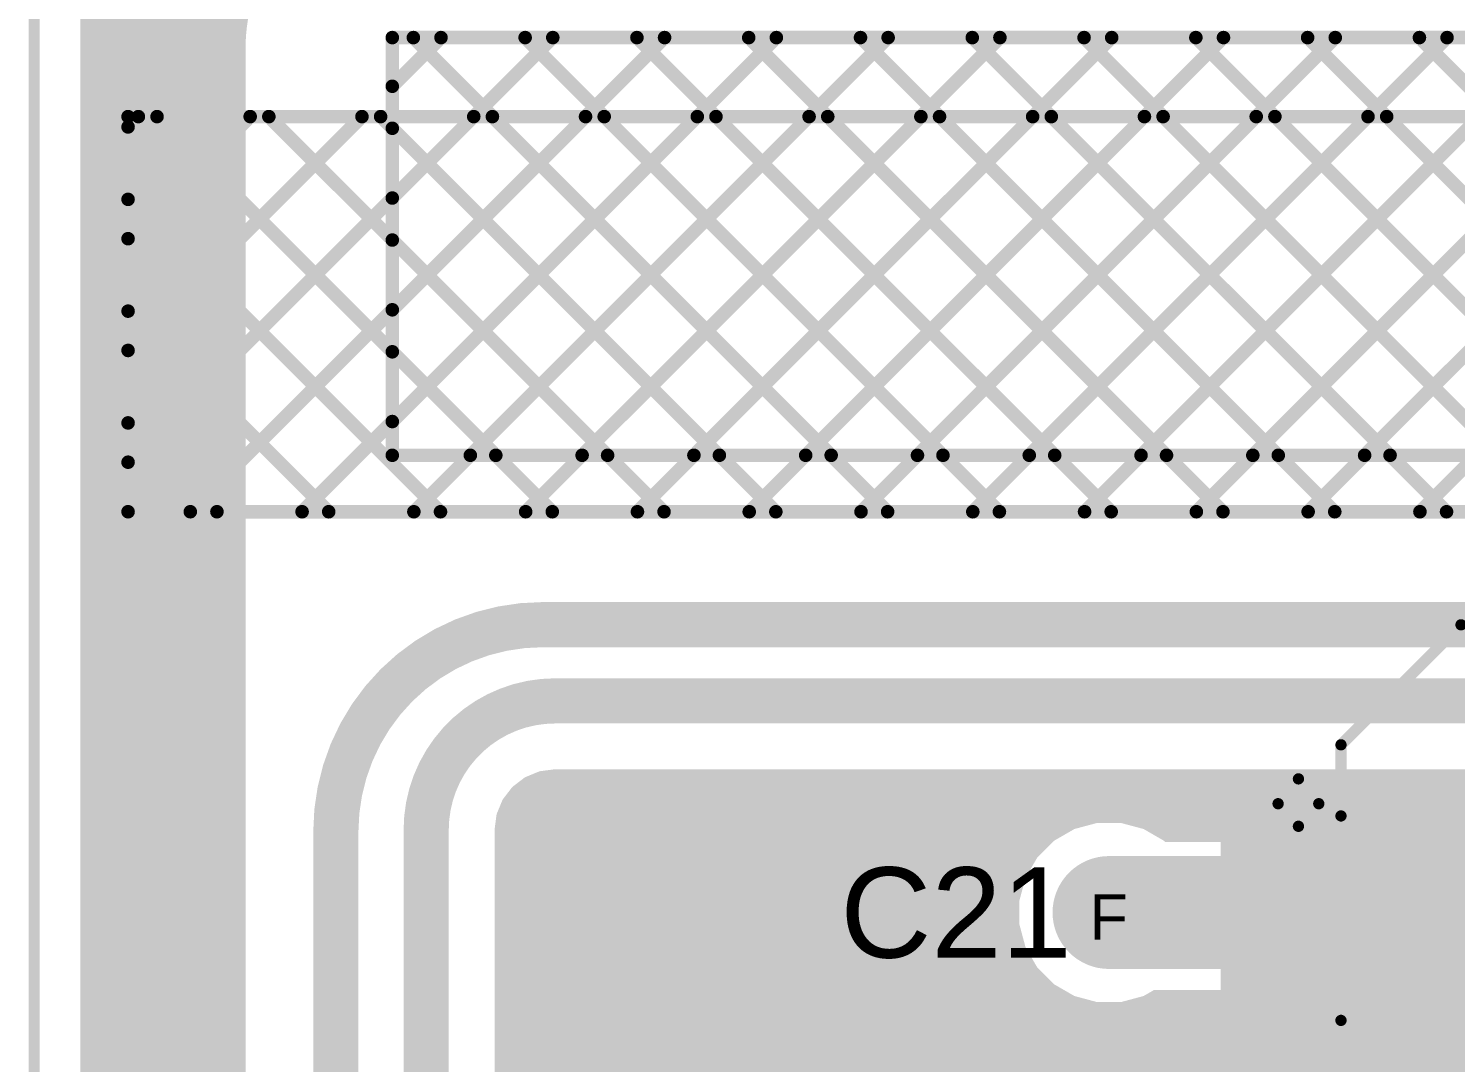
# Model space of a CAD drawing. Header units: inches. Extents: x -38 to 276, y -7 to 269.
# Drawn here: x -6.5 to 9.54, y 116.99 to 128.63 of the extents above; entities that cross this region are included whole.
import ezdxf

# ---------------------------------------------------------------- set-up
doc = ezdxf.new("R2010")
doc.units = ezdxf.units.IN
for name, color, linetype in [('Board Outline', 216, 'Continuous'), ('Bottom Layer', 5, 'Continuous'), ('Bottom Overlay', 54, 'Continuous'), ('Drill Drawing', 1, 'Continuous'), ('Top Layer', 1, 'Continuous'), ('Top Overlay', 2, 'Continuous'), ('Top Paste', 8, 'Continuous'), ('Top Solder', 216, 'Continuous'), ('Via Holes', 16, 'Continuous')]:
    doc.layers.add(name, color=color, linetype=linetype)
doc.styles.add('Arial', font='', dxfattribs={"height": 0.2})
doc.styles.get('Arial').set_extended_font_data('Arial')

# ---------------------------------------------------------------- blocks, each defined once
blk = doc.blocks.new('50SVPF10M_146')
at = {"layer": 'Top Layer'}
for points in [[(-4.550002329999999, 0.7999996699999999), (-1.05000171, 0.7999996699999999), (-1.05000171, -0.7999996699999999), (-4.550002329999999, -0.7999996699999999)], [(1.05000171, 0.7999996699999999), (4.550002329999999, 0.7999996699999999), (4.550002329999999, -0.7999996699999999), (1.05000171, -0.7999996699999999)]]:
    blk.add_hatch(color=1, dxfattribs=at).paths.add_polyline_path(points)
at = {"layer": 'Top Paste'}
for points in [[(-4.550002329999999, 0.7999996699999999), (-1.05000171, 0.7999996699999999), (-1.05000171, -0.7999996699999999), (-4.550002329999999, -0.7999996699999999)], [(1.05000171, 0.7999996699999999), (4.550002329999999, 0.7999996699999999), (4.550002329999999, -0.7999996699999999), (1.05000171, -0.7999996699999999)]]:
    blk.add_hatch(color=8, dxfattribs=at).paths.add_polyline_path(points)
at = {"layer": 'Top Solder'}
for points in [[(-4.651602329999999, 0.90159967), (-0.94840171, 0.90159967), (-0.94840171, -0.90159967), (-4.651602329999999, -0.90159967)], [(0.94840171, 0.90159967), (4.651602329999999, 0.90159967), (4.651602329999999, -0.90159967), (0.94840171, -0.90159967)]]:
    blk.add_hatch(color=216, dxfattribs=at).paths.add_polyline_path(points)
at = {"layer": 'Top Overlay', "const_width": 0.127}
for points in [[(-3.300001019999999, 1.95000118), (-1.95000118, 3.300001019999999)], [(-1.95000118, 3.300001019999999), (3.300001019999999, 3.300001019999999)], [(3.300001019999999, 1.15000024), (3.300001019999999, 3.300001019999999)], [(-3.300001019999999, 1.15000024), (-3.300001019999999, 1.95000118)], [(-3.77850146, 1.03349552), (-3.77850146, 1.56689552)], [(-4.00710146, 1.28749552), (-3.54990146, 1.28749552)], [(-3.300001019999999, -1.95000118), (-3.300001019999999, -1.15000024)], [(3.300001019999999, -3.300001019999999), (3.300001019999999, -1.15000024)], [(-3.300001019999999, -1.95000118), (-1.95000118, -3.300001019999999)], [(-1.95000118, -3.300001019999999), (3.300001019999999, -3.300001019999999)]]:
    blk.add_lwpolyline(points, dxfattribs=at)
at = {"layer": 'Top Overlay', "const_width": 0.0635}
for points in [[(-1.98175118, 3.300001019999999, 1), (-1.91825118, 3.300001019999999, 1)], [(-1.98175118, 3.300001019999999, 1), (-1.91825118, 3.300001019999999, 1)], [(3.26825102, 3.300001019999999, 1), (3.33175102, 3.300001019999999, 1)], [(3.26825102, 3.300001019999999, 1), (3.33175102, 3.300001019999999, 1)], [(-3.33175102, 1.95000118, 1), (-3.26825102, 1.95000118, 1)], [(-3.33175102, 1.95000118, 1), (-3.26825102, 1.95000118, 1)], [(-3.81025146, 1.56689552, 1), (-3.74675146, 1.56689552, 1)], [(-4.03885146, 1.28749552, 1), (-3.97535146, 1.28749552, 1)], [(-3.58165146, 1.28749552, 1), (-3.518151459999999, 1.28749552, 1)], [(-3.33175102, 1.15000024, 1), (-3.26825102, 1.15000024, 1)], [(3.26825102, 1.15000024, 1), (3.33175102, 1.15000024, 1)], [(-3.81025146, 1.03349552, 1), (-3.74675146, 1.03349552, 1)], [(-3.33175102, -1.15000024, 1), (-3.26825102, -1.15000024, 1)], [(3.26825102, -1.15000024, 1), (3.33175102, -1.15000024, 1)], [(-3.33175102, -1.95000118, 1), (-3.26825102, -1.95000118, 1)], [(-3.33175102, -1.95000118, 1), (-3.26825102, -1.95000118, 1)], [(-1.98175118, -3.300001019999999, 1), (-1.91825118, -3.300001019999999, 1)], [(-1.98175118, -3.300001019999999, 1), (-1.91825118, -3.300001019999999, 1)], [(3.26825102, -3.300001019999999, 1), (3.33175102, -3.300001019999999, 1)], [(3.26825102, -3.300001019999999, 1), (3.33175102, -3.300001019999999, 1)]]:
    blk.add_lwpolyline(points, format="xyb", close=True, dxfattribs=at)

msp = doc.modelspace()

# ---------------------------------------------------------------- hatches: boundary and pattern name
at = {"layer": 'Bottom Layer'}
h = msp.add_hatch(color=5, dxfattribs=at)
edge = h.paths.add_edge_path()
edge.add_line((2.48642378, 147.97673732), (3.90811512, 147.97673732))
edge.add_arc((3.90811152789023, 145.8495777078902), 2.127159612112803, 9.675471790160373e-05, 89.99990324528159, ccw=False)
edge.add_line((6.035271139999999, 145.8495813), (6.035271139999999, 133.03527114))
edge.add_arc((3.556017036023, 133.035254103977), 2.479254104035531, -90.00039370398372, 0.0003937039837182965, ccw=False)
edge.add_line((3.556, 130.556), (-1.832780179999999, 130.556))
edge.add_arc((-1.887471876025372, 128.3794664362029), 2.177220598825366, 88.5605808575012, 178.5628666562569)
edge.add_line((-4.06400762, 128.4340713), (-4.06400762, 8.617165900000003))
edge.add_arc((-2.828472879518663, 8.617150660199375), 1.235534740575325, 179.9992932806923, 270.0014134347857)
edge.add_line((-2.8284424, 7.38161592), (6.095984759999999, 7.381598139999999))
edge.add_arc((6.088287854095466, 5.876577880292807), 1.505039941160901, -0.30017837969148786, 89.70698309465888, ccw=False)
edge.add_line((7.59330714, 5.868692859999999), (7.59330714, -4.852695399999998))
edge.add_arc((6.458637595616716, -4.852732755795326), 1.1346695449982, -90.00214281043338, 0.0018863019831769634, ccw=False)
edge.add_line((6.458595159999999, -5.987402299999999), (-0.1430223200000018, -5.987402299999999))
edge.add_arc((-0.1430934401006327, -0.2077313602429542), 5.779670940194619, 179.9994208609116, 270.0007050369557, ccw=False)
edge.add_line((-5.922764379999999, -0.20767294), (-5.922771999999999, 142.7744033))
edge.add_arc((-0.7204412639019668, 142.7744040439265), 5.202330736098085, 89.99982396157242, 180.0000081932214, ccw=False)
edge.add_line((-0.72042528, 147.97673478), (2.48642378, 147.97673732))
h = msp.add_hatch(color=5, dxfattribs=at)
h.paths.add_polyline_path([(15.86483492, 120.25953342), (16.02548738, 120.15218794), (16.12583516, 120.0020079), (16.13510616, 119.87884838), (16.1464371, 119.8514875), (16.16320364, 119.72552636), (16.16320364, 115.1309991), (14.84099648, 115.1309991), (14.84099648, 115.00562216), (14.097, 115.00562216), (14.097, 115.31599492), (13.91362216, 115.31599492), (13.91362216, 117.75430348), (13.91479564, 117.75430348), (13.88169182, 118.0904039), (13.78365544, 118.41358842), (13.62445332, 118.71143644), (13.41019924, 118.97250272), (13.14913296, 119.1867568), (12.85128494, 119.34595892), (12.52810042, 119.4439953), (12.192, 119.47709912), (12.192, 119.47592564), (6.279057799999999, 119.47592564), (6.26682516, 119.48815828), (6.03697294, 119.62086312), (5.78060566, 119.68955742), (5.51519598, 119.68955742), (5.2588287, 119.62086312), (5.02897648, 119.48815828), (4.84130096, 119.30048276), (4.70859612, 119.07063054), (4.63990182, 118.81426326), (4.63990182, 118.54885358), (4.70859612, 118.2924863), (4.84130096, 118.06263408), (5.02897648, 117.87495856), (5.2588287, 117.74225372), (5.51519598, 117.67355942), (5.78060566, 117.67355942), (6.03697294, 117.74225372), (6.15549442, 117.81068132), (12.192, 117.81068132), (12.192, 117.8092894), (12.23087978, 117.79318326), (12.24698592, 117.75430348), (12.24837784, 117.75430348), (12.24837784, 115.66222486), (12.13104508, 115.61362196), (12.11990464, 115.6247624), (12.07994282, 115.65542528), (12.04432694, 115.6910437), (12.00069736, 115.71623288), (11.96072792, 115.74690338), (11.91419004, 115.76617944), (11.87057062, 115.79136354), (11.67187658, 115.87366716), (11.62322796, 115.88670498), (11.57666976, 115.90598866), (11.52672574, 115.91256472), (11.47807712, 115.9256), (11.42769368, 115.9256), (11.37774712, 115.93217606), (11.27021622, 115.93217606), (6.937951579999999, 115.93216082), (6.93793126, 115.93215828), (6.896795959999999, 115.93216082), (6.84685702, 115.92558984), (6.7964685, 115.92559238), (6.74781226, 115.9125571), (6.697870779999999, 115.90598612), (6.65132274, 115.88670752), (6.602663959999999, 115.87367224), (6.526522379999999, 115.84213814), (6.48289534, 115.8169515), (6.436332059999999, 115.79766782), (6.396367699999999, 115.7670024), (6.35275844, 115.74182846), (6.31712986, 115.70620496), (6.2771528, 115.67552938), (6.218877579999999, 115.61725416), (6.18821216, 115.57729488), (6.1525912, 115.54167392), (6.127402019999999, 115.49804942), (6.09673152, 115.45807998), (6.077450379999999, 115.41153702), (6.05226628, 115.3679176), (6.0207271, 115.2917811), (6.00767912, 115.24309438), (5.98839036, 115.1965184), (5.981824459999999, 115.14660994), (5.96879172, 115.09798164), (5.96878918, 115.0475601), (5.962215659999999, 114.99759322), (5.9622182, 114.9563868), (5.9622182, 113.53823876), (5.962215659999999, 113.48767498), (5.96878918, 113.43772588), (5.968786639999999, 113.38735006), (5.98181938, 113.3386989), (5.988392899999999, 113.28875234), (6.0076715, 113.24220176), (6.020706779999999, 113.19354552), (6.05940368, 113.10011162), (6.0845954, 113.05647188), (6.10388162, 113.00991368), (6.13453688, 112.96996456), (6.159715899999999, 112.92634768), (6.19535464, 112.8907064), (6.22602514, 112.85073696), (6.29753122, 112.77922834), (6.33750574, 112.7485553), (6.37314194, 112.71292164), (6.41675628, 112.68774262), (6.45670794, 112.65708736), (6.503266139999999, 112.63780114), (6.54690588, 112.61260942), (6.64033978, 112.57391252), (6.6890011, 112.5608747), (6.735546599999999, 112.54159864), (6.78548046, 112.53502766), (6.834144319999999, 112.52198984), (6.88453538, 112.52199238), (6.934469239999999, 112.5154214), (6.985033019999999, 112.51542394), (8.88342394, 112.51542394), (8.8834214, 111.6450523), (8.838227179999999, 111.6450523), (8.5818599, 111.576358), (8.4008595, 111.47185732), (7.238999999999999, 111.47185732), (7.238999999999999, 111.58737144), (5.460999999999999, 111.58737144), (5.460999999999999, 109.96177144), (5.46079426, 109.96177144), (5.46079426, 108.05677144), (5.460999999999999, 108.05666984), (5.460999999999999, 106.30417144), (5.460733299999999, 106.30417144), (5.460733299999999, 104.39917144), (7.2387333, 104.39917144), (7.2387333, 104.51911024), (8.682984919999999, 104.51911024), (8.699705739999999, 104.39211024), (8.5818599, 104.36053296), (8.35200768, 104.22782812), (8.164332159999999, 104.0401526), (8.031627319999998, 103.81030038), (7.962933019999999, 103.5539331), (7.962933019999999, 103.38644296), (7.8479777, 103.25944296), (6.115364959999999, 103.2594455), (0.25586436, 103.25944042), (0.2558440399999999, 103.25943788), (0.18569686, 103.25944042), (0.1109599, 103.24960554), (0.03572764, 103.24467286), (-0.10196576, 103.21728404), (-0.17333214, 103.19305752), (-0.2461514, 103.17354524), (-0.3758565, 103.11981916), (-0.44113958, 103.08212556), (-0.5087188199999999, 103.04880076), (-0.6254521399999999, 102.97080498), (-0.6821297, 102.92109972), (-0.7419238399999999, 102.8752197), (-0.8411946599999999, 102.77594888), (-0.88707468, 102.71615728), (-0.93677994, 102.65947718), (-1.01477572, 102.5427464), (-1.0481183, 102.47513414), (-1.08579158, 102.40988154), (-1.1395202, 102.28018152), (-1.26342394, 102.3084568), (-1.26342394, 119.6110765), (-1.26313946, 119.6110765), (-1.23988576, 119.78771318), (-1.17170454, 119.95231534), (-1.06324654, 120.09365872), (-0.9219006200000001, 120.20211672), (-0.757301, 120.27029794), (-0.58066432, 120.29355164), (-0.58066432, 120.29383612), (15.6753306, 120.29383358), (15.68559728, 120.29518486)])
h.paths.add_polyline_path([(1.68543224, 114.05884732), (1.2110974, 114.05884732), (0.7458786199999999, 113.96631004), (0.30764988, 113.78478894), (-0.08674354, 113.52126394), (-0.422148, 113.18585948), (-0.685673, 112.79146606), (-0.8671940999999999, 112.35323732), (-0.9597313799999999, 111.88801854), (-0.9597313799999999, 111.4136837), (-0.8671940999999999, 110.94846492), (-0.685673, 110.51023618), (-0.422148, 110.11584276), (-0.08674354, 109.7804383), (0.30764988, 109.5169133), (0.7458786199999999, 109.3353922), (1.2110974, 109.24285492), (1.68543224, 109.24285492), (2.15065102, 109.3353922), (2.58887976, 109.5169133), (2.98327318, 109.7804383), (3.31867764, 110.11584276), (3.58220264, 110.51023618), (3.76372374, 110.94846492), (3.856261019999999, 111.4136837), (3.856261019999999, 111.88801854), (3.76372374, 112.35323732), (3.58220264, 112.79146606), (3.31867764, 113.18585948), (2.98327318, 113.52126394), (2.58887976, 113.78478894), (2.15065102, 113.96631004)], flags=0)
h = msp.add_hatch(color=5, dxfattribs=at)
edge = h.paths.add_edge_path()
edge.add_arc((5.64790082, 118.68155842), 0.499999, 0, 360)
at = {"layer": 'Top Layer'}
h = msp.add_hatch(color=1, dxfattribs=at)
edge = h.paths.add_edge_path()
edge.add_arc((5.64790082, 118.68155842), 0.499999, 0, 360)
at = {"layer": 'Via Holes'}
h = msp.add_hatch(color=7, dxfattribs=at)
edge = h.paths.add_edge_path()
edge.add_arc((5.64790082, 118.68155842), 0.2499995, 0, 360)

# ---------------------------------------------------------------- linework, layer by layer
at = {"layer": 'Board Outline', "const_width": 0.127}
msp.add_lwpolyline([(-6.440703399999999, -0.80534256), (-6.440703399999999, 142.7946598)], dxfattribs=at)
at = {"layer": 'Bottom Layer'}
for points, const_width in [([(-3.048, 119.59075904, -0.4142135623730951), (-0.7187590399999999, 121.92)], 0.508), ([(-2.032, 119.6110765, -0.4142135623730951), (-0.58066432, 121.06241218)], 0.508), ([(5.686155759999999, 118.64330348, -0.4142135623730951), (5.64790082, 118.68155842)], 0.635)]:
    msp.add_lwpolyline(points, format="xyb", dxfattribs=dict(at, const_width=const_width))
for points, const_width in [([(-0.7187590399999999, 121.92), (16.2603053, 121.92)], 0.508), ([(-0.58066432, 121.06241218), (15.6753306, 121.06240964)], 0.508), ([(-3.048, 92.964), (-3.048, 119.59075904)], 0.508), ([(-2.032, 97.30081378), (-2.032, 119.6110765)], 0.508), ([(5.686155759999999, 118.64330348), (12.192, 118.64330348)], 0.635)]:
    msp.add_lwpolyline(points, dxfattribs=dict(at, const_width=const_width))
for points, const_width in [([(-0.8457590399999999, 121.92, 1), (-0.59175904, 121.92, 1)], 0.254), ([(-0.8457590399999999, 121.92, 1), (-0.59175904, 121.92, 1)], 0.254), ([(-0.70766432, 121.06241218, 1), (-0.45366432, 121.06241218, 1)], 0.254), ([(-0.70766432, 121.06241218, 1), (-0.45366432, 121.06241218, 1)], 0.254), ([(-3.175, 119.59075904, 1), (-2.921, 119.59075904, 1)], 0.254), ([(-3.175, 119.59075904, 1), (-2.921, 119.59075904, 1)], 0.254), ([(-2.159, 119.6110765, 1), (-1.905, 119.6110765, 1)], 0.254), ([(-2.159, 119.6110765, 1), (-1.905, 119.6110765, 1)], 0.254), ([(5.48915082, 118.68155842, 1), (5.80665082, 118.68155842, 1)], 0.3175), ([(5.52740576, 118.64330348, 1), (5.84490576, 118.64330348, 1)], 0.3175), ([(5.52740576, 118.64330348, 1), (5.84490576, 118.64330348, 1)], 0.3175)]:
    msp.add_lwpolyline(points, format="xyb", close=True, dxfattribs=dict(at, const_width=const_width))
at = {"layer": 'Bottom Overlay', "const_width": 0.1524}
for points in [[(-2.413, 128.52399746), (41.40199999999999, 128.52399492)], [(-2.413, 124.2045522), (1.90644526, 128.52399746)], [(-2.413, 126.7190252), (-0.6080277399999999, 128.52399746)], [(-2.413, 127.9762617), (-1.86526424, 128.52399746)], [(-2.413, 125.4617887), (0.6492087599999999, 128.52399746)], [(-2.413, 123.825), (-2.413, 128.52399746)], [(-2.413, 123.825), (-2.413, 128.52399746)], [(-2.176018, 128.52399746), (2.52297946, 123.825)], [(-1.5353157, 123.825), (3.16368176, 128.52399746)], [(-0.9187815, 128.52399746), (3.78021596, 123.825)], [(-0.2780792, 123.825), (4.42091826, 128.52399746)], [(0.338455, 128.52399746), (5.03745246, 123.825)], [(0.9791573, 123.825), (5.67815476, 128.52399746)], [(1.5956915, 128.52399746), (6.294688959999999, 123.825)], [(2.2363938, 123.825), (6.935391259999999, 128.52399746)], [(2.852928, 128.52399746), (7.551925460000001, 123.825)], [(3.4936303, 123.825), (8.19262776, 128.52399746)], [(4.1101645, 128.52399746), (8.809161959999999, 123.825)], [(4.7508668, 123.825), (9.449864259999998, 128.52399746)], [(5.367401, 128.52399746), (10.06639846, 123.825)], [(6.0081033, 123.825), (10.70710076, 128.52399746)], [(6.6246375, 128.52399746), (11.32363496, 123.825)], [(7.2653398, 123.825), (11.96433726, 128.52399746)], [(7.881873999999999, 128.52399746), (12.58087146, 123.825)], [(8.522576299999999, 123.825), (13.22157376, 128.52399746)], [(9.1391105, 128.52399746), (13.83810796, 123.825)], [(-2.413, 127.50374296), (1.26574296, 123.825)], [(-2.413, 126.24650646), (0.00850646, 123.825)], [(-2.413, 124.98926996), (-1.24873004, 123.825)], [(-2.413, 123.825), (48.84433969999999, 123.825)]]:
    msp.add_lwpolyline(points, dxfattribs=at)
at = {"layer": 'Bottom Overlay', "const_width": 0.0762}
for points in [[(-2.4511, 128.52399746, 1), (-2.3749, 128.52399746, 1)], [(-2.4511, 128.52399746, 1), (-2.3749, 128.52399746, 1)], [(-2.4511, 128.52399746, 1), (-2.3749, 128.52399746, 1)], [(-2.214118, 128.52399746, 1), (-2.137918, 128.52399746, 1)], [(-1.90336424, 128.52399746, 1), (-1.82716424, 128.52399746, 1)], [(-0.9568814999999999, 128.52399746, 1), (-0.8806815, 128.52399746, 1)], [(-0.6461277400000001, 128.52399746, 1), (-0.5699277399999999, 128.52399746, 1)], [(0.300355, 128.52399746, 1), (0.376555, 128.52399746, 1)], [(0.61110876, 128.52399746, 1), (0.68730876, 128.52399746, 1)], [(1.5575915, 128.52399746, 1), (1.6337915, 128.52399746, 1)], [(1.86834526, 128.52399746, 1), (1.94454526, 128.52399746, 1)], [(2.814828, 128.52399746, 1), (2.891028, 128.52399746, 1)], [(3.12558176, 128.52399746, 1), (3.20178176, 128.52399746, 1)], [(4.0720645, 128.52399746, 1), (4.1482645, 128.52399746, 1)], [(4.38281826, 128.52399746, 1), (4.45901826, 128.52399746, 1)], [(5.329301, 128.52399746, 1), (5.405501, 128.52399746, 1)], [(5.64005476, 128.52399746, 1), (5.71625476, 128.52399746, 1)], [(6.586537499999999, 128.52399746, 1), (6.6627375, 128.52399746, 1)], [(6.897291259999999, 128.52399746, 1), (6.973491259999999, 128.52399746, 1)], [(7.843773999999999, 128.52399746, 1), (7.919973999999999, 128.52399746, 1)], [(8.15452776, 128.52399746, 1), (8.23072776, 128.52399746, 1)], [(9.1010105, 128.52399746, 1), (9.1772105, 128.52399746, 1)], [(9.411764259999998, 128.52399746, 1), (9.487964259999998, 128.52399746, 1)], [(-2.4511, 127.9762617, 1), (-2.3749, 127.9762617, 1)], [(-2.4511, 127.50374296, 1), (-2.3749, 127.50374296, 1)], [(-2.4511, 126.7190252, 1), (-2.3749, 126.7190252, 1)], [(-2.4511, 126.24650646, 1), (-2.3749, 126.24650646, 1)], [(-2.4511, 125.4617887, 1), (-2.3749, 125.4617887, 1)], [(-2.4511, 124.98926996, 1), (-2.3749, 124.98926996, 1)], [(-2.4511, 124.2045522, 1), (-2.3749, 124.2045522, 1)], [(-2.4511, 123.825, 1), (-2.3749, 123.825, 1)], [(-2.4511, 123.825, 1), (-2.3749, 123.825, 1)], [(-2.4511, 123.825, 1), (-2.3749, 123.825, 1)], [(-1.5734157, 123.825, 1), (-1.4972157, 123.825, 1)], [(-1.28683004, 123.825, 1), (-1.21063004, 123.825, 1)], [(-0.3161792, 123.825, 1), (-0.2399792, 123.825, 1)], [(-0.02959354, 123.825, 1), (0.04660646, 123.825, 1)], [(0.9410572999999999, 123.825, 1), (1.0172573, 123.825, 1)], [(1.22764296, 123.825, 1), (1.30384296, 123.825, 1)], [(2.1982938, 123.825, 1), (2.2744938, 123.825, 1)], [(2.48487946, 123.825, 1), (2.56107946, 123.825, 1)], [(3.4555303, 123.825, 1), (3.5317303, 123.825, 1)], [(3.74211596, 123.825, 1), (3.81831596, 123.825, 1)], [(4.7127668, 123.825, 1), (4.788966799999999, 123.825, 1)], [(4.99935246, 123.825, 1), (5.07555246, 123.825, 1)], [(5.9700033, 123.825, 1), (6.046203299999999, 123.825, 1)], [(6.256588959999999, 123.825, 1), (6.332788959999999, 123.825, 1)], [(7.2272398, 123.825, 1), (7.3034398, 123.825, 1)], [(7.513825460000001, 123.825, 1), (7.590025460000001, 123.825, 1)], [(8.484476299999999, 123.825, 1), (8.560676299999999, 123.825, 1)], [(8.771061959999999, 123.825, 1), (8.847261959999999, 123.825, 1)]]:
    msp.add_lwpolyline(points, format="xyb", close=True, dxfattribs=at)
at = {"layer": 'Top Layer', "const_width": 1.27}
msp.add_lwpolyline([(5.64790082, 118.68155842), (8.69343956, 118.68155842)], dxfattribs=at)
at = {"layer": 'Top Layer'}
for points, const_width in [([(5.330400819999999, 118.68155842, 1), (5.965400819999999, 118.68155842, 1)], 0.635), ([(8.375939559999999, 118.68155842, 1), (9.010939559999999, 118.68155842, 1)], 0.635), ([(8.59818956, 118.68155842, 1), (8.78868956, 118.68155842, 1)], 0.1905), ([(8.66174798, 118.618, 1), (8.85224798, 118.618, 1)], 0.1905)]:
    msp.add_lwpolyline(points, format="xyb", close=True, dxfattribs=dict(at, const_width=const_width))
at = {"layer": 'Top Layer', "const_width": 0.3809999999999999}
msp.add_lwpolyline([(8.69343956, 118.68155842, -0.4142135623730951), (8.75699798, 118.618)], format="xyb", dxfattribs=at)
at = {"layer": 'Top Overlay', "const_width": 0.1524}
for points in [[(-5.384799999999999, 127.635), (50.67299746, 127.63499492)], [(-5.384799999999999, 127.635), (50.67299491999999, 127.63498984)], [(-5.384799999999999, 125.0044617), (-2.7542617, 127.635)], [(-5.384799999999999, 126.2616982), (-4.011498199999999, 127.635)], [(-5.384799999999999, 123.7472252), (-1.4970252, 127.635)], [(-5.384799999999999, 123.19), (-5.384799999999999, 127.635)], [(-5.384799999999999, 123.19), (-5.384799999999999, 127.635)], [(-5.384799999999999, 127.5189347), (-5.2687347, 127.635)], [(-5.058730039999999, 127.635), (-0.61373004, 123.19)], [(-4.6847887, 123.19), (-0.2397887, 127.635)], [(-3.80149354, 127.635), (0.64350646, 123.19)], [(-3.4275522, 123.19), (1.0174478, 127.635)], [(-2.54425704, 127.635), (1.90074296, 123.19)], [(-2.1703157, 123.19), (2.27468176, 127.63499746)], [(-1.28702054, 127.635), (3.15797946, 123.19)], [(-0.9130792, 123.19), (3.53191826, 127.63499746)], [(-0.02978404, 127.635), (4.415215959999999, 123.19)], [(0.3441573, 123.19), (4.78915476, 127.63499746)], [(1.22745246, 127.635), (5.67245246, 123.19)], [(1.6013938, 123.19), (6.04639126, 127.63499746)], [(2.4846915, 127.63499746), (6.92968896, 123.19)], [(2.8586303, 123.19), (7.303627759999999, 127.63499746)], [(3.741928, 127.63499746), (8.18692546, 123.19)], [(4.115866799999999, 123.19), (8.560864259999999, 127.63499746)], [(4.9991645, 127.63499746), (9.4441645, 123.18999746)], [(5.373103299999999, 123.19), (9.818100759999998, 127.63499746)], [(6.256400999999999, 127.63499746), (10.701401, 123.18999746)], [(6.6303398, 123.19), (11.07533726, 127.63499746)], [(7.513637499999999, 127.63499746), (11.9586375, 123.18999746)], [(7.887576299999999, 123.19), (12.33257376, 127.63499746)], [(8.770874, 127.63499746), (13.215874, 123.18999746)], [(9.14481026, 123.18999746), (13.58981026, 127.63499746)], [(-5.384799999999999, 126.70383346), (-1.87096654, 123.19)], [(-5.384799999999999, 125.44659696), (-3.12820304, 123.19)], [(-5.384799999999999, 124.18936046), (-4.38543954, 123.19)], [(-5.384799999999999, 123.19), (49.30442768, 123.18999492)]]:
    msp.add_lwpolyline(points, dxfattribs=at)
at = {"layer": 'Top Overlay', "const_width": 0.0762}
for points in [[(-5.422899999999999, 127.635, 1), (-5.346699999999999, 127.635, 1)], [(-5.422899999999999, 127.635, 1), (-5.346699999999999, 127.635, 1)], [(-5.422899999999999, 127.635, 1), (-5.346699999999999, 127.635, 1)], [(-5.422899999999999, 127.635, 1), (-5.346699999999999, 127.635, 1)], [(-5.422899999999999, 127.5189347, 1), (-5.346699999999999, 127.5189347, 1)], [(-5.3068347, 127.635, 1), (-5.2306347, 127.635, 1)], [(-5.09683004, 127.635, 1), (-5.020630039999999, 127.635, 1)], [(-4.049598199999999, 127.635, 1), (-3.9733982, 127.635, 1)], [(-3.83959354, 127.635, 1), (-3.76339354, 127.635, 1)], [(-2.7923617, 127.635, 1), (-2.7161617, 127.635, 1)], [(-2.58235704, 127.635, 1), (-2.50615704, 127.635, 1)], [(-1.5351252, 127.635, 1), (-1.4589252, 127.635, 1)], [(-1.32512054, 127.635, 1), (-1.24892054, 127.635, 1)], [(-0.2778887, 127.635, 1), (-0.2016887, 127.635, 1)], [(-0.06788404, 127.635, 1), (0.00831596, 127.635, 1)], [(0.9793478, 127.635, 1), (1.0555478, 127.635, 1)], [(1.18935246, 127.635, 1), (1.26555246, 127.635, 1)], [(2.23658176, 127.63499746, 1), (2.31278176, 127.63499746, 1)], [(2.4465915, 127.63499746, 1), (2.5227915, 127.63499746, 1)], [(3.49381826, 127.63499746, 1), (3.57001826, 127.63499746, 1)], [(3.703828, 127.63499746, 1), (3.780028, 127.63499746, 1)], [(4.75105476, 127.63499746, 1), (4.82725476, 127.63499746, 1)], [(4.9610645, 127.63499746, 1), (5.0372645, 127.63499746, 1)], [(6.00829126, 127.63499746, 1), (6.08449126, 127.63499746, 1)], [(6.218300999999999, 127.63499746, 1), (6.294500999999999, 127.63499746, 1)], [(7.265527759999999, 127.63499746, 1), (7.341727759999999, 127.63499746, 1)], [(7.475537499999999, 127.63499746, 1), (7.551737499999999, 127.63499746, 1)], [(8.522764259999999, 127.63499746, 1), (8.598964259999999, 127.63499746, 1)], [(8.732774, 127.63499746, 1), (8.808974, 127.63499746, 1)], [(-5.422899999999999, 126.70383346, 1), (-5.346699999999999, 126.70383346, 1)], [(-5.422899999999999, 126.2616982, 1), (-5.346699999999999, 126.2616982, 1)], [(-5.422899999999999, 125.44659696, 1), (-5.346699999999999, 125.44659696, 1)], [(-5.422899999999999, 125.0044617, 1), (-5.346699999999999, 125.0044617, 1)], [(-5.422899999999999, 124.18936046, 1), (-5.346699999999999, 124.18936046, 1)], [(-5.422899999999999, 123.7472252, 1), (-5.346699999999999, 123.7472252, 1)], [(-5.422899999999999, 123.19, 1), (-5.346699999999999, 123.19, 1)], [(-5.422899999999999, 123.19, 1), (-5.346699999999999, 123.19, 1)], [(-5.422899999999999, 123.19, 1), (-5.346699999999999, 123.19, 1)], [(-4.7228887, 123.19, 1), (-4.646688699999999, 123.19, 1)], [(-4.42353954, 123.19, 1), (-4.34733954, 123.19, 1)], [(-3.4656522, 123.19, 1), (-3.3894522, 123.19, 1)], [(-3.16630304, 123.19, 1), (-3.09010304, 123.19, 1)], [(-2.2084157, 123.19, 1), (-2.1322157, 123.19, 1)], [(-1.90906654, 123.19, 1), (-1.83286654, 123.19, 1)], [(-0.9511792, 123.19, 1), (-0.8749792, 123.19, 1)], [(-0.65183004, 123.19, 1), (-0.57563004, 123.19, 1)], [(0.3060573, 123.19, 1), (0.3822573, 123.19, 1)], [(0.60540646, 123.19, 1), (0.6816064599999999, 123.19, 1)], [(1.5632938, 123.19, 1), (1.6394938, 123.19, 1)], [(1.86264296, 123.19, 1), (1.93884296, 123.19, 1)], [(2.8205303, 123.19, 1), (2.8967303, 123.19, 1)], [(3.11987946, 123.19, 1), (3.19607946, 123.19, 1)], [(4.077766799999999, 123.19, 1), (4.153966799999999, 123.19, 1)], [(4.377115959999999, 123.19, 1), (4.453315959999999, 123.19, 1)], [(5.335003299999999, 123.19, 1), (5.411203299999999, 123.19, 1)], [(5.63435246, 123.19, 1), (5.71055246, 123.19, 1)], [(6.5922398, 123.19, 1), (6.6684398, 123.19, 1)], [(6.89158896, 123.19, 1), (6.96778896, 123.19, 1)], [(7.849476299999999, 123.19, 1), (7.925676299999999, 123.19, 1)], [(8.14882546, 123.19, 1), (8.22502546, 123.19, 1)], [(9.10671026, 123.18999746, 1), (9.18291026, 123.18999746, 1)], [(9.4060645, 123.18999746, 1), (9.4822645, 123.18999746, 1)]]:
    msp.add_lwpolyline(points, format="xyb", close=True, dxfattribs=at)

# ---------------------------------------------------------------- block references
msp.add_blockref('50SVPF10M_146', (11.557, 118.618))

# ---------------------------------------------------------------- texts
at = {"layer": 'Drill Drawing', "style": 'Arial'}
msp.add_text('F', height=0.508, dxfattribs=at).set_placement((5.427822519999999, 118.37684224))
at = {"layer": 'Top Overlay', "style": 'Arial'}
msp.add_text('C21', height=1.016, dxfattribs=at).set_placement((2.62504936, 118.17372352))

doc.saveas('drawing.dxf')
